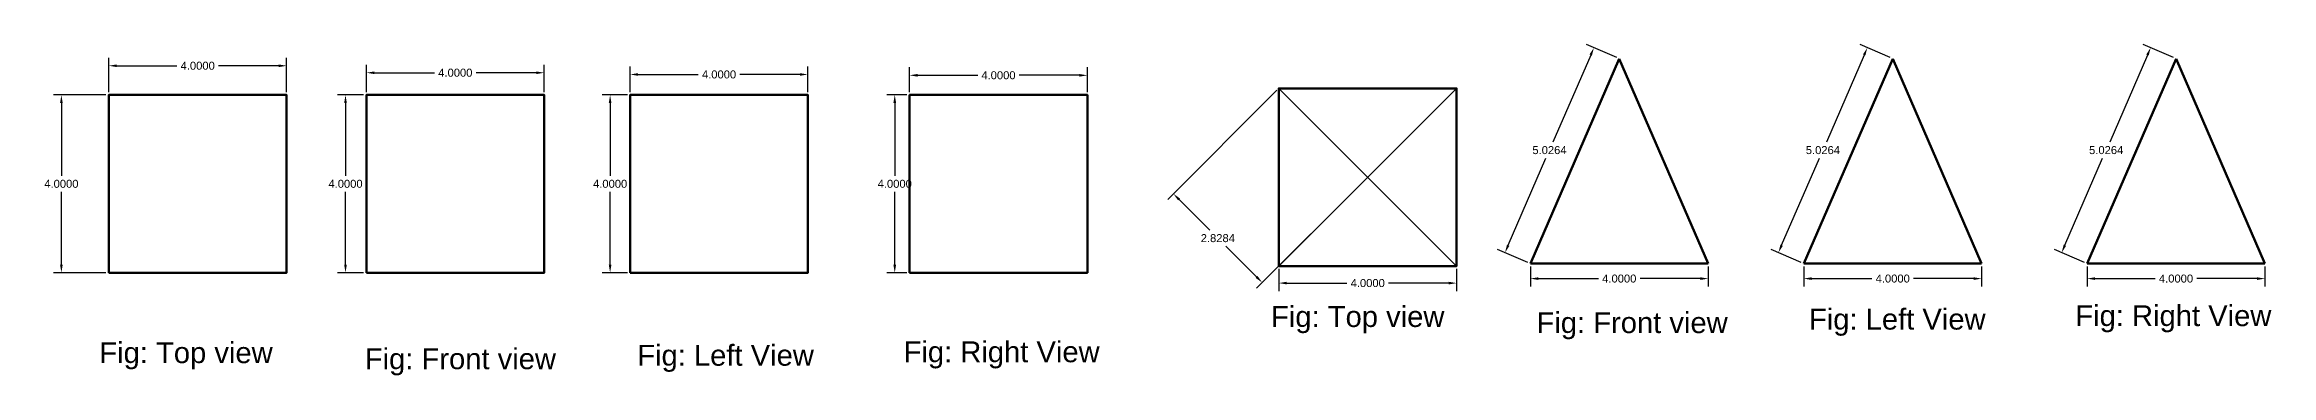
# Model space of a CAD drawing. Header units: inches. Extents: x 19 to 120, y 22 to 30.
# Drawn here: x 18.8 to 68.9, y 22.7 to 30.2 of the extents above; entities that cross this region are included whole.
import ezdxf

# ---------------------------------------------------------------- set-up
doc = ezdxf.new("R2010")
doc.units = ezdxf.units.IN
doc.header["$MEASUREMENT"] = 0
for name, color, linetype, lineweight in [('dimentioin', 132, 'Continuous', 5), ('Drawing', 50, 'Continuous', 50), ('Projection', 40, 'Continuous', 5), ('Text', 212, 'Continuous', 30)]:
    doc.layers.add(name, color=color, linetype=linetype, lineweight=lineweight)
doc.styles.get("Standard").update_dxf_attribs({"font": 'arial.ttf'})
doc.dimstyles.get("Standard").update_dxf_attribs({"dimtxt": 0.18, "dimasz": 0.18, "dimexe": 0.18, "dimexo": 0.0625, "dimgap": 0.09, "dimtad": 0, "dimtih": 1, "dimtoh": 1, "dimdec": 4, "dimzin": 0, "dimdsep": 46, "dimtxsty": 'Standard', "dimcen": 0.09, "dimadec": 0, "dimazin": 0, "dimtfac": 1, "dimtdec": 4, "dimtofl": 0, "dimtmove": 0, "dimatfit": 3, "dimfxl": 0, "dimtolj": 1, "dimtzin": 0, "dimarcsym": 0})

# ---------------------------------------------------------------- blocks, each defined once
blk = doc.blocks.new('*D1')
at = {"layer": 'Defpoints', "color": 0, "transparency": 16777216}
for p in [(20.255, 29.031), (19.189, 25.031), (20.255, 25.031)]:
    blk.add_point(p, dxfattribs=at)
at = {"layer": 'dimentioin', "color": 0, "lineweight": -2, "transparency": 16777216}
for p, q in [((20.192, 29.031), (19.009, 29.031)), ((19.189, 28.851), (19.189, 27.213)), ((19.189, 25.211), (19.189, 26.849)), ((20.192, 25.031), (19.009, 25.031))]:
    blk.add_line(p, q, dxfattribs=at)
at = {"layer": 'dimentioin', "color": 0, "transparency": 16777216}
for points in [[(19.159, 28.851), (19.219, 28.851), (19.189, 29.031)], [(19.159, 25.211), (19.219, 25.211), (19.189, 25.031)]]:
    blk.add_solid(points, dxfattribs=at)
at = {"layer": 'dimentioin', "color": 0, "transparency": 16777216, "insert": (19.189, 27.031), "char_height": 0.18, "attachment_point": 5}
blk.add_mtext('\\A1;4.0000', dxfattribs=at)
blk = doc.blocks.new('*D2')
at = {"layer": 'Defpoints', "color": 0, "transparency": 16777216}
for p in [(24.255, 29.688), (20.255, 29.031), (24.255, 29.031)]:
    blk.add_point(p, dxfattribs=at)
at = {"layer": 'dimentioin', "color": 0, "lineweight": -2, "transparency": 16777216}
for p, q in [((20.255, 29.093), (20.255, 29.868)), ((20.435, 29.688), (21.788, 29.688)), ((24.075, 29.688), (22.721, 29.688)), ((24.255, 29.093), (24.255, 29.868))]:
    blk.add_line(p, q, dxfattribs=at)
at = {"layer": 'dimentioin', "color": 0, "transparency": 16777216}
for points in [[(20.435, 29.718), (20.435, 29.658), (20.255, 29.688)], [(24.075, 29.718), (24.075, 29.658), (24.255, 29.688)]]:
    blk.add_solid(points, dxfattribs=at)
at = {"layer": 'dimentioin', "color": 0, "transparency": 16777216, "insert": (22.255, 29.688), "char_height": 0.18, "attachment_point": 5}
blk.add_mtext('\\A1;4.0000', dxfattribs=at)
blk = doc.blocks.new('*D3')
at = {"layer": 'Defpoints', "color": 0, "transparency": 16777216}
for p in [(30.05, 29.531), (26.05, 29.031), (30.05, 29.031)]:
    blk.add_point(p, dxfattribs=at)
at = {"layer": 'dimentioin', "color": 0, "lineweight": -2, "transparency": 16777216}
for p, q in [((26.05, 29.093), (26.05, 29.711)), ((30.05, 29.093), (30.05, 29.711)), ((26.23, 29.531), (27.583, 29.531)), ((29.87, 29.531), (28.517, 29.531))]:
    blk.add_line(p, q, dxfattribs=at)
at = {"layer": 'dimentioin', "color": 0, "transparency": 16777216}
for points in [[(26.23, 29.561), (26.23, 29.501), (26.05, 29.531)], [(29.87, 29.561), (29.87, 29.501), (30.05, 29.531)]]:
    blk.add_solid(points, dxfattribs=at)
at = {"layer": 'dimentioin', "color": 0, "transparency": 16777216, "insert": (28.05, 29.531), "char_height": 0.18, "attachment_point": 5}
blk.add_mtext('\\A1;4.0000', dxfattribs=at)
blk = doc.blocks.new('*D4')
at = {"layer": 'Defpoints', "color": 0, "transparency": 16777216}
for p in [(25.58, 29.031), (26.05, 29.031), (26.05, 25.031)]:
    blk.add_point(p, dxfattribs=at)
at = {"layer": 'dimentioin', "color": 0, "lineweight": -2, "transparency": 16777216}
for p, q in [((25.987, 29.031), (25.4, 29.031)), ((25.58, 28.851), (25.58, 27.213)), ((25.58, 25.211), (25.58, 26.849)), ((25.987, 25.031), (25.4, 25.031))]:
    blk.add_line(p, q, dxfattribs=at)
at = {"layer": 'dimentioin', "color": 0, "transparency": 16777216}
for points in [[(25.55, 28.851), (25.61, 28.851), (25.58, 29.031)], [(25.55, 25.211), (25.61, 25.211), (25.58, 25.031)]]:
    blk.add_solid(points, dxfattribs=at)
at = {"layer": 'dimentioin', "color": 0, "transparency": 16777216, "insert": (25.58, 27.031), "char_height": 0.18, "attachment_point": 5}
blk.add_mtext('\\A1;4.0000', dxfattribs=at)
blk = doc.blocks.new('*D5')
at = {"layer": 'Defpoints', "color": 0, "transparency": 16777216}
for p in [(31.982, 29.031), (31.532, 25.031), (31.982, 25.031)]:
    blk.add_point(p, dxfattribs=at)
at = {"layer": 'dimentioin', "color": 0, "lineweight": -2, "transparency": 16777216}
for p, q in [((31.92, 29.031), (31.352, 29.031)), ((31.532, 28.851), (31.532, 27.213)), ((31.532, 25.211), (31.532, 26.849)), ((31.92, 25.031), (31.352, 25.031))]:
    blk.add_line(p, q, dxfattribs=at)
at = {"layer": 'dimentioin', "color": 0, "transparency": 16777216}
for points in [[(31.502, 28.851), (31.562, 28.851), (31.532, 29.031)], [(31.502, 25.211), (31.562, 25.211), (31.532, 25.031)]]:
    blk.add_solid(points, dxfattribs=at)
at = {"layer": 'dimentioin', "color": 0, "transparency": 16777216, "insert": (31.532, 27.031), "char_height": 0.18, "attachment_point": 5}
blk.add_mtext('\\A1;4.0000', dxfattribs=at)
blk = doc.blocks.new('*D6')
at = {"layer": 'Defpoints', "color": 0, "transparency": 16777216}
for p in [(35.982, 29.492), (31.982, 29.031), (35.982, 29.031)]:
    blk.add_point(p, dxfattribs=at)
at = {"layer": 'dimentioin', "color": 0, "lineweight": -2, "transparency": 16777216}
for p, q in [((31.982, 29.093), (31.982, 29.672)), ((35.982, 29.093), (35.982, 29.672)), ((32.162, 29.492), (33.515, 29.492)), ((35.802, 29.492), (34.449, 29.492))]:
    blk.add_line(p, q, dxfattribs=at)
at = {"layer": 'dimentioin', "color": 0, "transparency": 16777216}
for points in [[(32.162, 29.522), (32.162, 29.462), (31.982, 29.492)], [(35.802, 29.522), (35.802, 29.462), (35.982, 29.492)]]:
    blk.add_solid(points, dxfattribs=at)
at = {"layer": 'dimentioin', "color": 0, "transparency": 16777216, "insert": (33.982, 29.492), "char_height": 0.18, "attachment_point": 5}
blk.add_mtext('\\A1;4.0000', dxfattribs=at)
blk = doc.blocks.new('*D7')
at = {"layer": 'Defpoints', "color": 0, "transparency": 16777216}
for p in [(38.267, 29.031), (37.934, 25.031), (38.267, 25.031)]:
    blk.add_point(p, dxfattribs=at)
at = {"layer": 'dimentioin', "color": 0, "lineweight": -2, "transparency": 16777216}
for p, q in [((38.204, 29.031), (37.754, 29.031)), ((37.934, 28.851), (37.934, 27.213)), ((37.934, 25.211), (37.934, 26.849)), ((38.204, 25.031), (37.754, 25.031))]:
    blk.add_line(p, q, dxfattribs=at)
at = {"layer": 'dimentioin', "color": 0, "transparency": 16777216}
for points in [[(37.904, 28.851), (37.964, 28.851), (37.934, 29.031)], [(37.904, 25.211), (37.964, 25.211), (37.934, 25.031)]]:
    blk.add_solid(points, dxfattribs=at)
at = {"layer": 'dimentioin', "color": 0, "transparency": 16777216, "insert": (37.934, 27.031), "char_height": 0.18, "attachment_point": 5}
blk.add_mtext('\\A1;4.0000', dxfattribs=at)
blk = doc.blocks.new('*D8')
at = {"layer": 'Defpoints', "color": 0, "transparency": 16777216}
for p in [(42.267, 29.473), (38.267, 29.031), (42.267, 29.031)]:
    blk.add_point(p, dxfattribs=at)
at = {"layer": 'dimentioin', "color": 0, "lineweight": -2, "transparency": 16777216}
for p, q in [((38.267, 29.093), (38.267, 29.653)), ((42.267, 29.093), (42.267, 29.653)), ((38.447, 29.473), (39.8, 29.473)), ((42.087, 29.473), (40.734, 29.473))]:
    blk.add_line(p, q, dxfattribs=at)
at = {"layer": 'dimentioin', "color": 0, "transparency": 16777216}
for points in [[(38.447, 29.503), (38.447, 29.443), (38.267, 29.473)], [(42.087, 29.503), (42.087, 29.443), (42.267, 29.473)]]:
    blk.add_solid(points, dxfattribs=at)
at = {"layer": 'dimentioin', "color": 0, "transparency": 16777216, "insert": (40.267, 29.473), "char_height": 0.18, "attachment_point": 5}
blk.add_mtext('\\A1;4.0000', dxfattribs=at)
blk = doc.blocks.new('*D12')
at = {"layer": 'Defpoints', "color": 0, "transparency": 16777216}
for p in [(54.231, 29.847), (51.661, 25.483), (52.231, 25.236)]:
    blk.add_point(p, dxfattribs=at)
at = {"layer": 'dimentioin', "color": 0, "lineweight": -2, "transparency": 16777216}
for p, q in [((54.174, 29.872), (53.495, 30.166)), ((53.589, 29.929), (52.739, 27.971)), ((51.732, 25.648), (52.582, 27.607)), ((52.174, 25.261), (51.495, 25.555))]:
    blk.add_line(p, q, dxfattribs=at)
at = {"layer": 'dimentioin', "color": 0, "transparency": 16777216}
for points in [[(53.561, 29.941), (53.616, 29.918), (53.661, 30.095)], [(51.705, 25.66), (51.76, 25.636), (51.661, 25.483)]]:
    blk.add_solid(points, dxfattribs=at)
at = {"layer": 'dimentioin', "color": 0, "transparency": 16777216, "insert": (52.661, 27.789), "char_height": 0.18, "attachment_point": 5}
blk.add_mtext('\\A1;5.0264', dxfattribs=at)
blk = doc.blocks.new('*D13')
at = {"layer": 'Defpoints', "color": 0, "transparency": 16777216}
for p in [(52.231, 25.236), (56.231, 25.236), (56.231, 24.898)]:
    blk.add_point(p, dxfattribs=at)
at = {"layer": 'dimentioin', "color": 0, "lineweight": -2, "transparency": 16777216}
for p, q in [((52.231, 25.173), (52.231, 24.718)), ((56.231, 25.173), (56.231, 24.718)), ((52.411, 24.898), (53.764, 24.898)), ((56.051, 24.898), (54.698, 24.898))]:
    blk.add_line(p, q, dxfattribs=at)
at = {"layer": 'dimentioin', "color": 0, "transparency": 16777216}
for points in [[(52.411, 24.928), (52.411, 24.868), (52.231, 24.898)], [(56.051, 24.928), (56.051, 24.868), (56.231, 24.898)]]:
    blk.add_solid(points, dxfattribs=at)
at = {"layer": 'dimentioin', "color": 0, "transparency": 16777216, "insert": (54.231, 24.898), "char_height": 0.18, "attachment_point": 5}
blk.add_mtext('\\A1;4.0000', dxfattribs=at)
blk = doc.blocks.new('*D14')
at = {"layer": 'Defpoints', "color": 0, "transparency": 16777216}
for p in [(46.573, 25.18), (50.573, 25.18), (50.573, 24.797)]:
    blk.add_point(p, dxfattribs=at)
at = {"layer": 'dimentioin', "color": 0, "lineweight": -2, "transparency": 16777216}
for p, q in [((46.573, 25.118), (46.573, 24.617)), ((50.573, 25.118), (50.573, 24.617)), ((46.753, 24.797), (48.106, 24.797)), ((50.393, 24.797), (49.04, 24.797))]:
    blk.add_line(p, q, dxfattribs=at)
at = {"layer": 'dimentioin', "color": 0, "transparency": 16777216}
for points in [[(46.753, 24.827), (46.753, 24.767), (46.573, 24.797)], [(50.393, 24.827), (50.393, 24.767), (50.573, 24.797)]]:
    blk.add_solid(points, dxfattribs=at)
at = {"layer": 'dimentioin', "color": 0, "transparency": 16777216, "insert": (48.573, 24.797), "char_height": 0.18, "attachment_point": 5}
blk.add_mtext('\\A1;4.0000', dxfattribs=at)
blk = doc.blocks.new('*D15')
at = {"layer": 'Defpoints', "color": 0, "transparency": 16777216}
for p in [(46.573, 29.18), (48.573, 27.18), (46.201, 24.808)]:
    blk.add_point(p, dxfattribs=at)
at = {"layer": 'dimentioin', "color": 0, "lineweight": -2, "transparency": 16777216}
for p, q in [((46.529, 29.136), (44.073, 26.68)), ((48.529, 27.136), (46.073, 24.68)), ((44.328, 26.68), (45.019, 25.99)), ((46.073, 24.935), (45.383, 25.626))]:
    blk.add_line(p, q, dxfattribs=at)
at = {"layer": 'dimentioin', "color": 0, "transparency": 16777216}
for points in [[(44.349, 26.702), (44.307, 26.659), (44.201, 26.808)], [(46.095, 24.956), (46.052, 24.914), (46.201, 24.808)]]:
    blk.add_solid(points, dxfattribs=at)
at = {"layer": 'dimentioin', "color": 0, "transparency": 16777216, "insert": (45.201, 25.808), "char_height": 0.18, "attachment_point": 5}
blk.add_mtext('\\A1;2.8284', dxfattribs=at)
blk = doc.blocks.new('*D16')
at = {"layer": 'Defpoints', "color": 0, "transparency": 16777216}
for p in [(60.382, 29.847), (57.811, 25.483), (58.382, 25.236)]:
    blk.add_point(p, dxfattribs=at)
at = {"layer": 'dimentioin', "color": 0, "lineweight": -2, "transparency": 16777216}
for p, q in [((60.325, 29.872), (59.646, 30.166)), ((59.74, 29.929), (58.89, 27.971)), ((57.883, 25.648), (58.733, 27.607)), ((58.325, 25.261), (57.646, 25.555))]:
    blk.add_line(p, q, dxfattribs=at)
at = {"layer": 'dimentioin', "color": 0, "transparency": 16777216}
for points in [[(59.712, 29.941), (59.767, 29.918), (59.811, 30.095)], [(57.856, 25.66), (57.911, 25.636), (57.811, 25.483)]]:
    blk.add_solid(points, dxfattribs=at)
at = {"layer": 'dimentioin', "color": 0, "transparency": 16777216, "insert": (58.811, 27.789), "char_height": 0.18, "attachment_point": 5}
blk.add_mtext('\\A1;5.0264', dxfattribs=at)
blk = doc.blocks.new('*D17')
at = {"layer": 'Defpoints', "color": 0, "transparency": 16777216}
for p in [(58.382, 25.236), (62.382, 25.236), (62.382, 24.898)]:
    blk.add_point(p, dxfattribs=at)
at = {"layer": 'dimentioin', "color": 0, "lineweight": -2, "transparency": 16777216}
for p, q in [((58.382, 25.173), (58.382, 24.718)), ((62.382, 25.173), (62.382, 24.718)), ((58.562, 24.898), (59.915, 24.898)), ((62.202, 24.898), (60.849, 24.898))]:
    blk.add_line(p, q, dxfattribs=at)
at = {"layer": 'dimentioin', "color": 0, "transparency": 16777216}
for points in [[(58.562, 24.928), (58.562, 24.868), (58.382, 24.898)], [(62.202, 24.928), (62.202, 24.868), (62.382, 24.898)]]:
    blk.add_solid(points, dxfattribs=at)
at = {"layer": 'dimentioin', "color": 0, "transparency": 16777216, "insert": (60.382, 24.898), "char_height": 0.18, "attachment_point": 5}
blk.add_mtext('\\A1;4.0000', dxfattribs=at)
blk = doc.blocks.new('*D18')
at = {"layer": 'Defpoints', "color": 0, "transparency": 16777216}
for p in [(66.754, 29.847), (64.183, 25.483), (64.754, 25.236)]:
    blk.add_point(p, dxfattribs=at)
at = {"layer": 'dimentioin', "color": 0, "lineweight": -2, "transparency": 16777216}
for p, q in [((66.697, 29.872), (66.018, 30.166)), ((66.112, 29.929), (65.262, 27.971)), ((64.255, 25.648), (65.104, 27.607)), ((64.697, 25.261), (64.018, 25.555))]:
    blk.add_line(p, q, dxfattribs=at)
at = {"layer": 'dimentioin', "color": 0, "transparency": 16777216}
for points in [[(66.084, 29.941), (66.139, 29.918), (66.183, 30.095)], [(64.227, 25.66), (64.282, 25.636), (64.183, 25.483)]]:
    blk.add_solid(points, dxfattribs=at)
at = {"layer": 'dimentioin', "color": 0, "transparency": 16777216, "insert": (65.183, 27.789), "char_height": 0.18, "attachment_point": 5}
blk.add_mtext('\\A1;5.0264', dxfattribs=at)
blk = doc.blocks.new('*D19')
at = {"layer": 'Defpoints', "color": 0, "transparency": 16777216}
for p in [(64.754, 25.236), (68.754, 25.236), (68.754, 24.898)]:
    blk.add_point(p, dxfattribs=at)
at = {"layer": 'dimentioin', "color": 0, "lineweight": -2, "transparency": 16777216}
for p, q in [((64.754, 25.173), (64.754, 24.718)), ((68.754, 25.173), (68.754, 24.718)), ((64.934, 24.898), (66.287, 24.898)), ((68.574, 24.898), (67.221, 24.898))]:
    blk.add_line(p, q, dxfattribs=at)
at = {"layer": 'dimentioin', "color": 0, "transparency": 16777216}
for points in [[(64.934, 24.928), (64.934, 24.868), (64.754, 24.898)], [(68.574, 24.928), (68.574, 24.868), (68.754, 24.898)]]:
    blk.add_solid(points, dxfattribs=at)
at = {"layer": 'dimentioin', "color": 0, "transparency": 16777216, "insert": (66.754, 24.898), "char_height": 0.18, "attachment_point": 5}
blk.add_mtext('\\A1;4.0000', dxfattribs=at)

msp = doc.modelspace()

# ---------------------------------------------------------------- linework, layer by layer
for p, q in [((54.23117, 29.84713), (52.23117, 25.23575)), ((60.3821, 29.84713), (58.3821, 25.23575)), ((66.7539, 29.84713), (64.7539, 25.23575))]:
    msp.add_line(p, q)
at = {"layer": 'Drawing'}
for p, q in [((52.23117, 25.23575), (54.23117, 29.84713)), ((54.23117, 29.84713), (56.23117, 25.23575)), ((58.3821, 25.23575), (60.3821, 29.84713)), ((60.3821, 29.84713), (62.3821, 25.23575)), ((64.7539, 25.23575), (66.7539, 29.84713)), ((66.7539, 29.84713), (68.7539, 25.23575)), ((52.23117, 25.23575), (56.23117, 25.23575)), ((58.3821, 25.23575), (62.3821, 25.23575)), ((64.7539, 25.23575), (68.7539, 25.23575))]:
    msp.add_line(p, q, dxfattribs=at)
for points in [[(46.57314, 25.18008), (50.57314, 25.18008), (50.57314, 29.18008), (46.57314, 29.18008)], [(20.25451, 25.03081), (24.25451, 25.03081), (24.25451, 29.03081), (20.25451, 29.03081)], [(26.04974, 25.03081), (30.04974, 25.03081), (30.04974, 29.03081), (26.04974, 29.03081)], [(31.98203, 25.03081), (35.98203, 25.03081), (35.98203, 29.03081), (31.98203, 29.03081)], [(38.26673, 25.03081), (42.26673, 25.03081), (42.26673, 29.03081), (38.26673, 29.03081)]]:
    msp.add_lwpolyline(points, close=True, dxfattribs=at)
at = {"layer": 'Projection'}
for p, q in [((46.57314, 29.18008), (50.57314, 25.18008)), ((50.57314, 29.18008), (46.57314, 25.18008))]:
    msp.add_line(p, q, dxfattribs=at)

# ---------------------------------------------------------------- texts
at = {"layer": 'Text'}
for s, p in [('Fig: Top view', (46.39819, 23.80935)), ('Fig: Front view', (52.36963, 23.6724)), ('Fig: Left View ', (58.4977, 23.75066)), ('Fig: Right View', (64.48873, 23.82892)), ('Fig: Top view', (20.04213, 22.99654)), ('Fig: Front view', (26.01358, 22.85959)), ('Fig: Left View ', (32.14165, 22.93784)), ('Fig: Right View', (38.13267, 23.0161))]:
    msp.add_text(s, height=0.4695578, dxfattribs=at).set_placement(p)

# ---------------------------------------------------------------- dimensions: what is measured, and where the dimension line sits
at = {"layer": 'dimentioin'}
for p1, p2, distance, picture, middle in [((54.23117, 29.84713), (52.23117, 25.23575), -0.62198, '*D12', (52.66055, 27.78892)), ((60.3821, 29.84713), (58.3821, 25.23575), -0.62198, '*D16', (58.81148, 27.78892)), ((66.7539, 29.84713), (64.7539, 25.23575), -0.62198, '*D18', (65.18328, 27.78892)), ((20.25451, 29.03081), (24.25451, 29.03081), 0.65693, '*D2', (22.25451, 29.68774)), ((26.04974, 29.03081), (30.04974, 29.03081), 0.50041, '*D3', (28.04974, 29.53122)), ((31.98203, 29.03081), (35.98203, 29.03081), 0.46128, '*D6', (33.98203, 29.49209)), ((38.26673, 29.03081), (42.26673, 29.03081), 0.44172, '*D8', (40.26673, 29.47252)), ((46.57314, 29.18008), (48.57314, 27.18008), -3.35506, '*D15', (45.20075, 25.80769)), ((26.04974, 25.03081), (26.04974, 29.03081), 0.46988, '*D4', (25.57986, 27.03081)), ((31.98203, 29.03081), (31.98203, 25.03081), -0.45031, '*D5', (31.53172, 27.03081)), ((38.26673, 29.03081), (38.26673, 25.03081), -0.33283, '*D7', (37.93389, 27.03081)), ((46.57314, 25.18008), (50.57314, 25.18008), -0.38288, '*D14', (48.57314, 24.79719)), ((52.23117, 25.23575), (56.23117, 25.23575), -0.33812, '*D13', (54.23117, 24.89763)), ((58.3821, 25.23575), (62.3821, 25.23575), -0.33812, '*D17', (60.3821, 24.89763)), ((64.7539, 25.23575), (68.7539, 25.23575), -0.33812, '*D19', (66.7539, 24.89763))]:
    dim = msp.add_aligned_dim(p1=p1, p2=p2, distance=distance, dimstyle='Standard', dxfattribs=at)
    dim.commit()
    dim.dimension.update_dxf_attribs({"geometry": picture, "text_midpoint": middle})
dim = msp.add_linear_dim(base=(19.18865, 25.03081), p1=(20.25451, 29.03081), p2=(20.25451, 25.03081), angle=270, dimstyle='Standard', dxfattribs=at)
dim.commit()
dim.dimension.update_dxf_attribs({"geometry": '*D1', "text_midpoint": (19.18865, 27.03081), "dimtype": 161})

doc.saveas('drawing.dxf')
